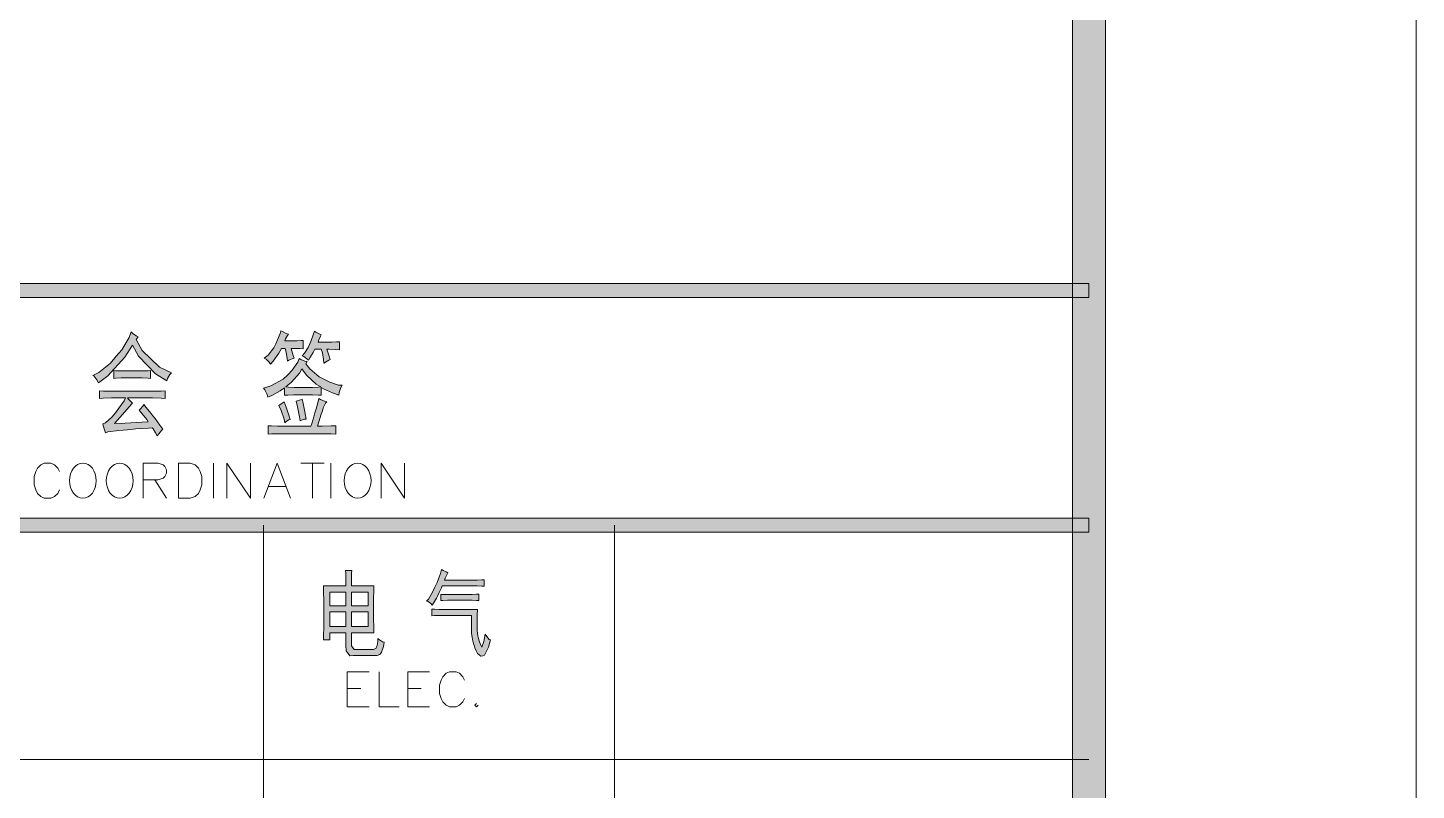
# Model space of a CAD drawing. Header units: millimetres. Extents: x 0 to 829, y 0 to 586.
# Drawn here: x 787.32 to 829.15, y 458.25 to 481.24 of the extents above; entities that cross this region are included whole.
import ezdxf

# ---------------------------------------------------------------- set-up
doc = ezdxf.new("R2010")
doc.units = ezdxf.units.MM

msp = doc.modelspace()

# ---------------------------------------------------------------- hatches: boundary and pattern name
h = msp.add_hatch(color=0)
h.dxf.hatch_style = 2
h.paths.add_polyline_path([(819.788528, 9.36625), (818.80075, 10.3505), (818.80075, 575.281778), (819.788528, 576.266028)])
h = msp.add_hatch(color=0)
h.dxf.hatch_style = 2
h.paths.add_polyline_path([(819.294639, 473.530083), (819.294639, 473.10675), (769.958667, 473.10675), (769.958667, 473.530083)])
h = msp.add_hatch(color=0)
h.dxf.hatch_style = 2
h.paths.add_polyline_path([(790.589111, 471.840278), (790.761972, 471.508667), (791.291139, 471.007722), (791.647444, 470.841917), (791.601583, 470.789), (791.531028, 470.669056), (791.506333, 470.602028), (791.167667, 470.810167), (790.652611, 471.342861), (790.476222, 471.667417), (790.243389, 471.314639), (789.728333, 470.750194), (789.449639, 470.535), (789.40025, 470.63025), (789.312056, 470.743139), (789.280306, 470.760778), (789.46375, 470.848972), (789.816528, 471.134722), (789.982333, 471.335806), (790.151667, 471.533361), (790.377444, 471.90025), (790.437417, 472.069583), (790.483278, 472.02725), (790.589111, 471.953167), (790.649083, 471.921417)])
h = msp.add_hatch(color=0)
h.dxf.hatch_style = 2
h.paths.add_polyline_path([(795.612667, 471.561583), (795.513889, 471.568639), (795.333972, 471.575694), (795.252833, 471.575694), (795.274, 471.501611), (795.319861, 471.356972), (795.344556, 471.282889), (795.284583, 471.261722), (795.185806, 471.215861), (795.143472, 471.187639), (795.132889, 471.268778), (795.101139, 471.462806), (795.072917, 471.575694), (794.963556, 471.575694), (794.878889, 471.427528), (794.716611, 471.187639), (794.635472, 471.095917), (794.596667, 471.155889), (794.501417, 471.247611), (794.444972, 471.282889), (794.561389, 471.374611), (794.730722, 471.589806), (794.790694, 471.70975), (794.847139, 471.829694), (794.92475, 472.02725), (794.945917, 472.108389), (794.995306, 472.080167), (795.108194, 472.02725), (795.175222, 472.002556), (795.139944, 471.960222), (795.0835, 471.861444), (795.065861, 471.801472), (795.372778, 471.801472), (795.43275, 471.801472), (795.552694, 471.808528), (795.612667, 471.815583)])
h = msp.add_hatch(color=0)
h.dxf.hatch_style = 2
h.paths.add_polyline_path([(796.434639, 471.240556), (796.38525, 471.215861), (796.29, 471.162944), (796.244139, 471.134722), (796.233556, 471.237028), (796.19475, 471.441639), (796.163, 471.547472), (795.9725, 471.547472), (795.919583, 471.45575), (795.820806, 471.289944), (795.774944, 471.215861), (795.729083, 471.261722), (795.633833, 471.32875), (795.584444, 471.349917), (795.655, 471.427528), (795.767889, 471.600389), (795.810222, 471.695639), (795.852556, 471.787361), (795.923111, 471.988444), (795.954861, 472.094278), (796.000722, 472.062528), (796.103028, 472.009611), (796.163, 471.988444), (796.134778, 471.942583), (796.085389, 471.829694), (796.064222, 471.762667), (796.434639, 471.762667), (796.484028, 471.762667), (796.625139, 471.769722), (796.713333, 471.77325), (796.713333, 471.533361), (796.579278, 471.540417), (796.388778, 471.547472), (796.332333, 471.547472), (796.3535, 471.4875), (796.402889, 471.335806)])
h = msp.add_hatch(color=0)
h.paths.add_polyline_path([(796.692167, 470.161056), (796.498139, 470.235139), (796.233556, 470.355083), (796.163, 470.400944), (796.163, 470.161056), (796.074806, 470.168111), (795.898417, 470.175167), (795.81375, 470.175167), (795.425694, 470.175167), (795.333972, 470.175167), (795.150528, 470.168111), (795.055278, 470.161056), (795.055278, 470.390361), (794.921222, 470.295111), (794.67075, 470.157528), (794.554333, 470.108139), (794.536694, 470.189278), (794.466139, 470.323333), (794.41675, 470.37625), (794.646056, 470.443278), (795.012944, 470.644361), (795.150528, 470.781944), (795.288111, 470.919528), (795.460972, 471.162944), (795.492722, 471.268778), (795.545639, 471.240556), (795.665583, 471.194694), (795.732611, 471.177056), (795.693806, 471.110028), (795.820806, 470.954806), (796.103028, 470.718444), (796.25825, 470.637306), (796.417, 470.552639), (796.685111, 470.467972), (796.794472, 470.467972), (796.748611, 470.400944), (796.699222, 470.24925)])
h.paths.add_polyline_path([(795.094083, 470.415056), (795.175222, 470.408), (795.341028, 470.400944), (795.425694, 470.400944), (795.81375, 470.400944), (795.898417, 470.400944), (796.064222, 470.408), (796.145361, 470.415056), (796.00425, 470.496194), (795.7185, 470.767833), (795.573861, 470.961861), (795.503306, 470.827806), (795.263417, 470.556167)])
h = msp.add_hatch(color=0)
h.dxf.hatch_style = 2
h.paths.add_polyline_path([(790.656139, 470.894833), (790.769028, 470.894833), (790.948944, 470.901889), (791.015972, 470.908944), (791.015972, 470.669056), (790.941889, 470.676111), (790.761972, 470.683167), (790.656139, 470.683167), (790.229278, 470.683167), (790.134028, 470.683167), (789.97175, 470.676111), (789.90825, 470.669056), (789.90825, 470.908944), (789.97175, 470.901889), (790.126972, 470.894833), (790.218694, 470.894833)])
h = msp.add_hatch(color=0)
h.dxf.hatch_style = 2
h.paths.add_polyline_path([(790.476222, 469.921167), (790.444472, 469.889417), (790.169306, 469.5825), (789.929417, 469.310861), (790.2575, 469.324972), (790.769028, 469.349667), (790.948944, 469.363778), (790.903083, 469.430806), (790.769028, 469.603667), (790.677306, 469.7095), (790.712583, 469.748306), (790.783139, 469.8365), (790.818417, 469.882361), (790.888972, 469.797694), (791.023028, 469.624833), (791.086528, 469.543694), (791.153556, 469.459028), (791.301722, 469.257944), (791.386389, 469.138), (791.351111, 469.095667), (791.266444, 468.996889), (791.217056, 468.936917), (791.171194, 469.025111), (791.097111, 469.145056), (791.068889, 469.176806), (790.952472, 469.16975), (790.578528, 469.145056), (790.324528, 469.123889), (790.067, 469.102722), (789.731861, 469.056861), (789.657778, 469.028639), (789.633083, 469.116833), (789.594278, 469.250889), (789.580167, 469.29675), (789.657778, 469.3285), (789.848278, 469.501361), (789.957639, 469.635417), (790.067, 469.773), (790.222222, 469.99525), (790.268083, 470.083444), (789.978806, 470.083444), (789.84475, 470.083444), (789.594278, 470.076389), (789.477861, 470.069333), (789.477861, 470.295111), (789.597806, 470.288056), (789.84475, 470.281), (789.968222, 470.281), (790.966583, 470.281), (791.093583, 470.281), (791.337, 470.288056), (791.456944, 470.295111), (791.456944, 470.069333), (791.337, 470.076389), (791.072417, 470.083444), (790.927778, 470.083444), (790.328056, 470.083444), (790.366861, 470.030528), (790.444472, 469.949389)])
h = msp.add_hatch(color=0)
h.dxf.hatch_style = 2
h.paths.add_polyline_path([(794.92475, 469.003944), (794.840083, 469.003944), (794.660167, 468.996889), (794.564917, 468.989833), (794.564917, 469.243833), (794.663694, 469.236778), (794.840083, 469.229722), (794.914167, 469.229722), (795.8455, 469.229722), (795.873722, 469.310861), (795.94075, 469.508417), (795.9725, 469.628361), (796.007778, 469.748306), (796.064222, 469.970556), (796.085389, 470.069333), (796.138306, 470.037583), (796.25825, 469.981139), (796.325278, 469.9635), (796.29, 469.921167), (796.222972, 469.787111), (796.19475, 469.688333), (796.163, 469.593083), (796.092444, 469.363778), (796.053639, 469.229722), (796.187694, 469.229722), (796.462861, 469.236778), (796.603972, 469.243833), (796.603972, 468.989833), (796.462861, 468.996889), (796.254722, 469.003944), (796.184167, 469.003944)])
h = msp.add_hatch(color=0)
h.dxf.hatch_style = 2
h.paths.add_polyline_path([(795.044694, 469.9635), (795.108194, 469.801222), (795.199917, 469.536639), (795.224611, 469.430806), (795.185806, 469.416694), (795.104667, 469.370833), (795.065861, 469.335556), (795.044694, 469.444917), (794.9565, 469.702444), (794.885944, 469.857667), (794.910639, 469.875306), (794.98825, 469.928222)])
h = msp.add_hatch(color=0)
h.dxf.hatch_style = 2
h.paths.add_polyline_path([(795.524472, 469.388472), (795.510361, 469.508417), (795.450389, 469.808278), (795.404528, 469.988194), (795.443333, 469.99525), (795.535056, 470.023472), (795.584444, 470.041111), (795.605611, 469.9635), (795.665583, 469.663639), (795.704389, 469.444917), (795.655, 469.437861), (795.563278, 469.409639)])
h = msp.add_hatch(color=0)
h.dxf.hatch_style = 2
h.paths.add_polyline_path([(769.8105, 466.037083), (769.8105, 466.460417), (819.294639, 466.460417), (819.294639, 466.037083)])
h = msp.add_hatch(color=0)
h.paths.add_polyline_path([(798.060944, 462.713917), (798.032722, 462.586917), (797.979806, 462.421111), (797.955111, 462.385833), (797.930417, 462.350556), (797.84575, 462.315278), (797.789306, 462.315278), (797.136667, 462.315278), (797.027306, 462.308222), (796.910889, 462.459917), (796.903833, 462.615139), (796.903833, 463.003194), (796.420528, 463.003194), (796.420528, 462.791528), (796.230028, 462.791528), (796.233556, 462.847972), (796.237083, 463.228972), (796.237083, 463.557056), (796.237083, 463.885139), (796.233556, 464.312), (796.230028, 464.414306), (796.903833, 464.414306), (796.903833, 464.562472), (796.900306, 464.795306), (796.896778, 464.879972), (797.080222, 464.879972), (797.076694, 464.805889), (797.073167, 464.573056), (797.073167, 464.414306), (797.746972, 464.414306), (797.743444, 464.329639), (797.736389, 463.983917), (797.736389, 463.726389), (797.736389, 463.468861), (797.743444, 463.109028), (797.746972, 463.003194), (797.073167, 463.003194), (797.073167, 462.703333), (797.073167, 462.604556), (797.150778, 462.50225), (797.228389, 462.50225), (797.669361, 462.50225), (797.736389, 462.50225), (797.817528, 462.541056), (797.828111, 462.579861), (797.842222, 462.618667), (797.863389, 462.742139), (797.870444, 462.826806), (797.912778, 462.788), (798.008028, 462.731556)])
h.paths.add_polyline_path([(797.570583, 463.190167), (797.570583, 463.634667), (797.073167, 463.634667), (797.073167, 463.190167)])
h.paths.add_polyline_path([(796.903833, 463.190167), (796.903833, 463.634667), (796.420528, 463.634667), (796.420528, 463.190167)])
h.paths.add_polyline_path([(797.570583, 463.814583), (797.570583, 464.223806), (797.073167, 464.223806), (797.073167, 463.814583)])
h.paths.add_polyline_path([(796.903833, 463.814583), (796.903833, 464.223806), (796.420528, 464.223806), (796.420528, 463.814583)])
h = msp.add_hatch(color=0)
h.dxf.hatch_style = 2
h.paths.add_polyline_path([(799.976528, 464.812944), (799.951833, 464.763556), (799.898917, 464.650667), (799.870694, 464.590694), (800.784389, 464.590694), (800.862, 464.590694), (801.003111, 464.59775), (801.070139, 464.601278), (801.070139, 464.403722), (801.003111, 464.40725), (800.862, 464.414306), (800.784389, 464.414306), (799.803667, 464.414306), (799.7825, 464.357861), (799.719, 464.21675), (799.673139, 464.128556), (799.630806, 464.043889), (799.546139, 463.895722), (799.503806, 463.83575), (799.468528, 463.881611), (799.387389, 463.941583), (799.338, 463.959222), (799.390917, 464.019194), (799.514389, 464.227333), (799.584944, 464.3755), (799.6555, 464.520139), (799.757806, 464.791778), (799.786028, 464.911722), (799.831889, 464.8835), (799.927139, 464.834111)])
h = msp.add_hatch(color=0)
h.dxf.hatch_style = 2
h.paths.add_polyline_path([(800.643278, 464.156778), (800.710306, 464.156778), (800.844361, 464.163833), (800.911389, 464.167361), (800.911389, 463.969806), (800.844361, 463.973333), (800.710306, 463.980389), (800.643278, 463.980389), (800.029444, 463.980389), (799.962417, 463.980389), (799.828361, 463.973333), (799.761333, 463.969806), (799.761333, 464.156778), (799.828361, 464.15325), (799.962417, 464.15325), (800.029444, 464.156778)])
h = msp.add_hatch(color=0)
h.dxf.hatch_style = 2
h.paths.add_polyline_path([(801.260639, 462.791528), (801.200667, 462.56575), (801.08425, 462.322333), (801.027806, 462.308222), (800.967833, 462.294111), (800.869056, 462.371722), (800.826722, 462.459917), (800.784389, 462.548111), (800.727944, 462.749194), (800.710306, 462.865611), (800.692667, 462.9785), (800.685611, 463.310111), (800.692667, 463.525306), (799.778972, 463.525306), (799.711944, 463.525306), (799.570833, 463.51825), (799.493222, 463.514722), (799.493222, 463.712278), (799.570833, 463.70875), (799.711944, 463.701694), (799.778972, 463.701694), (800.869056, 463.701694), (800.862, 463.528833), (800.854944, 463.26425), (800.854944, 463.169), (800.858472, 463.07375), (800.879639, 462.904417), (800.897278, 462.830333), (800.918444, 462.75625), (800.95725, 462.643361), (800.981944, 462.604556), (801.003111, 462.56575), (801.063083, 462.742139), (801.101889, 462.957333), (801.14775, 462.886778), (801.225361, 462.802111)])

# ---------------------------------------------------------------- linework, layer by layer
at = {"color": 0, "lineweight": 0}
for points in [[(0, 0), (0, 585.632278), (829.154778, 585.632278), (829.154778, 0)], [(819.788528, 9.36625), (818.80075, 10.3505), (818.80075, 575.281778), (819.788528, 576.266028)], [(819.294639, 473.530083), (819.294639, 473.10675), (769.958667, 473.10675), (769.958667, 473.530083)], [(790.589111, 471.840278), (790.761972, 471.508667), (791.291139, 471.007722), (791.647444, 470.841917), (791.601583, 470.789), (791.531028, 470.669056), (791.506333, 470.602028), (791.167667, 470.810167), (790.652611, 471.342861), (790.476222, 471.667417), (790.243389, 471.314639), (789.728333, 470.750194), (789.449639, 470.535), (789.40025, 470.63025), (789.312056, 470.743139), (789.280306, 470.760778), (789.46375, 470.848972), (789.816528, 471.134722), (789.982333, 471.335806), (790.151667, 471.533361), (790.377444, 471.90025), (790.437417, 472.069583), (790.483278, 472.02725), (790.589111, 471.953167), (790.649083, 471.921417)], [(795.612667, 471.561583), (795.513889, 471.568639), (795.333972, 471.575694), (795.252833, 471.575694), (795.274, 471.501611), (795.319861, 471.356972), (795.344556, 471.282889), (795.284583, 471.261722), (795.185806, 471.215861), (795.143472, 471.187639), (795.132889, 471.268778), (795.101139, 471.462806), (795.072917, 471.575694), (794.963556, 471.575694), (794.878889, 471.427528), (794.716611, 471.187639), (794.635472, 471.095917), (794.596667, 471.155889), (794.501417, 471.247611), (794.444972, 471.282889), (794.561389, 471.374611), (794.730722, 471.589806), (794.790694, 471.70975), (794.847139, 471.829694), (794.92475, 472.02725), (794.945917, 472.108389), (794.995306, 472.080167), (795.108194, 472.02725), (795.175222, 472.002556), (795.139944, 471.960222), (795.0835, 471.861444), (795.065861, 471.801472), (795.372778, 471.801472), (795.43275, 471.801472), (795.552694, 471.808528), (795.612667, 471.815583)], [(796.434639, 471.240556), (796.38525, 471.215861), (796.29, 471.162944), (796.244139, 471.134722), (796.233556, 471.237028), (796.19475, 471.441639), (796.163, 471.547472), (795.9725, 471.547472), (795.919583, 471.45575), (795.820806, 471.289944), (795.774944, 471.215861), (795.729083, 471.261722), (795.633833, 471.32875), (795.584444, 471.349917), (795.655, 471.427528), (795.767889, 471.600389), (795.810222, 471.695639), (795.852556, 471.787361), (795.923111, 471.988444), (795.954861, 472.094278), (796.000722, 472.062528), (796.103028, 472.009611), (796.163, 471.988444), (796.134778, 471.942583), (796.085389, 471.829694), (796.064222, 471.762667), (796.434639, 471.762667), (796.484028, 471.762667), (796.625139, 471.769722), (796.713333, 471.77325), (796.713333, 471.533361), (796.579278, 471.540417), (796.388778, 471.547472), (796.332333, 471.547472), (796.3535, 471.4875), (796.402889, 471.335806)], [(796.692167, 470.161056), (796.498139, 470.235139), (796.233556, 470.355083), (796.163, 470.400944), (796.163, 470.161056), (796.074806, 470.168111), (795.898417, 470.175167), (795.81375, 470.175167), (795.425694, 470.175167), (795.333972, 470.175167), (795.150528, 470.168111), (795.055278, 470.161056), (795.055278, 470.390361), (794.921222, 470.295111), (794.67075, 470.157528), (794.554333, 470.108139), (794.536694, 470.189278), (794.466139, 470.323333), (794.41675, 470.37625), (794.646056, 470.443278), (795.012944, 470.644361), (795.150528, 470.781944), (795.288111, 470.919528), (795.460972, 471.162944), (795.492722, 471.268778), (795.545639, 471.240556), (795.665583, 471.194694), (795.732611, 471.177056), (795.693806, 471.110028), (795.820806, 470.954806), (796.103028, 470.718444), (796.25825, 470.637306), (796.417, 470.552639), (796.685111, 470.467972), (796.794472, 470.467972), (796.748611, 470.400944), (796.699222, 470.24925)], [(790.656139, 470.894833), (790.769028, 470.894833), (790.948944, 470.901889), (791.015972, 470.908944), (791.015972, 470.669056), (790.941889, 470.676111), (790.761972, 470.683167), (790.656139, 470.683167), (790.229278, 470.683167), (790.134028, 470.683167), (789.97175, 470.676111), (789.90825, 470.669056), (789.90825, 470.908944), (789.97175, 470.901889), (790.126972, 470.894833), (790.218694, 470.894833)], [(795.094083, 470.415056), (795.175222, 470.408), (795.341028, 470.400944), (795.425694, 470.400944), (795.81375, 470.400944), (795.898417, 470.400944), (796.064222, 470.408), (796.145361, 470.415056), (796.00425, 470.496194), (795.7185, 470.767833), (795.573861, 470.961861), (795.503306, 470.827806), (795.263417, 470.556167)], [(790.476222, 469.921167), (790.444472, 469.889417), (790.169306, 469.5825), (789.929417, 469.310861), (790.2575, 469.324972), (790.769028, 469.349667), (790.948944, 469.363778), (790.903083, 469.430806), (790.769028, 469.603667), (790.677306, 469.7095), (790.712583, 469.748306), (790.783139, 469.8365), (790.818417, 469.882361), (790.888972, 469.797694), (791.023028, 469.624833), (791.086528, 469.543694), (791.153556, 469.459028), (791.301722, 469.257944), (791.386389, 469.138), (791.351111, 469.095667), (791.266444, 468.996889), (791.217056, 468.936917), (791.171194, 469.025111), (791.097111, 469.145056), (791.068889, 469.176806), (790.952472, 469.16975), (790.578528, 469.145056), (790.324528, 469.123889), (790.067, 469.102722), (789.731861, 469.056861), (789.657778, 469.028639), (789.633083, 469.116833), (789.594278, 469.250889), (789.580167, 469.29675), (789.657778, 469.3285), (789.848278, 469.501361), (789.957639, 469.635417), (790.067, 469.773), (790.222222, 469.99525), (790.268083, 470.083444), (789.978806, 470.083444), (789.84475, 470.083444), (789.594278, 470.076389), (789.477861, 470.069333), (789.477861, 470.295111), (789.597806, 470.288056), (789.84475, 470.281), (789.968222, 470.281), (790.966583, 470.281), (791.093583, 470.281), (791.337, 470.288056), (791.456944, 470.295111), (791.456944, 470.069333), (791.337, 470.076389), (791.072417, 470.083444), (790.927778, 470.083444), (790.328056, 470.083444), (790.366861, 470.030528), (790.444472, 469.949389)], [(794.92475, 469.003944), (794.840083, 469.003944), (794.660167, 468.996889), (794.564917, 468.989833), (794.564917, 469.243833), (794.663694, 469.236778), (794.840083, 469.229722), (794.914167, 469.229722), (795.8455, 469.229722), (795.873722, 469.310861), (795.94075, 469.508417), (795.9725, 469.628361), (796.007778, 469.748306), (796.064222, 469.970556), (796.085389, 470.069333), (796.138306, 470.037583), (796.25825, 469.981139), (796.325278, 469.9635), (796.29, 469.921167), (796.222972, 469.787111), (796.19475, 469.688333), (796.163, 469.593083), (796.092444, 469.363778), (796.053639, 469.229722), (796.187694, 469.229722), (796.462861, 469.236778), (796.603972, 469.243833), (796.603972, 468.989833), (796.462861, 468.996889), (796.254722, 469.003944), (796.184167, 469.003944)], [(795.044694, 469.9635), (795.108194, 469.801222), (795.199917, 469.536639), (795.224611, 469.430806), (795.185806, 469.416694), (795.104667, 469.370833), (795.065861, 469.335556), (795.044694, 469.444917), (794.9565, 469.702444), (794.885944, 469.857667), (794.910639, 469.875306), (794.98825, 469.928222)], [(795.524472, 469.388472), (795.510361, 469.508417), (795.450389, 469.808278), (795.404528, 469.988194), (795.443333, 469.99525), (795.535056, 470.023472), (795.584444, 470.041111), (795.605611, 469.9635), (795.665583, 469.663639), (795.704389, 469.444917), (795.655, 469.437861), (795.563278, 469.409639)], [(791.855583, 467.056611), (791.855583, 468.114944), (792.208361, 468.114944), (792.360056, 468.065556), (792.462361, 467.96325), (792.51175, 467.864472), (792.564667, 467.712778), (792.564667, 467.458778), (792.51175, 467.307083), (792.462361, 467.204778), (792.360056, 467.106), (792.208361, 467.056611)], [(769.8105, 466.037083), (769.8105, 466.460417), (819.294639, 466.460417), (819.294639, 466.037083)], [(798.060944, 462.713917), (798.032722, 462.586917), (797.979806, 462.421111), (797.955111, 462.385833), (797.930417, 462.350556), (797.84575, 462.315278), (797.789306, 462.315278), (797.136667, 462.315278), (797.027306, 462.308222), (796.910889, 462.459917), (796.903833, 462.615139), (796.903833, 463.003194), (796.420528, 463.003194), (796.420528, 462.791528), (796.230028, 462.791528), (796.233556, 462.847972), (796.237083, 463.228972), (796.237083, 463.557056), (796.237083, 463.885139), (796.233556, 464.312), (796.230028, 464.414306), (796.903833, 464.414306), (796.903833, 464.562472), (796.900306, 464.795306), (796.896778, 464.879972), (797.080222, 464.879972), (797.076694, 464.805889), (797.073167, 464.573056), (797.073167, 464.414306), (797.746972, 464.414306), (797.743444, 464.329639), (797.736389, 463.983917), (797.736389, 463.726389), (797.736389, 463.468861), (797.743444, 463.109028), (797.746972, 463.003194), (797.073167, 463.003194), (797.073167, 462.703333), (797.073167, 462.604556), (797.150778, 462.50225), (797.228389, 462.50225), (797.669361, 462.50225), (797.736389, 462.50225), (797.817528, 462.541056), (797.828111, 462.579861), (797.842222, 462.618667), (797.863389, 462.742139), (797.870444, 462.826806), (797.912778, 462.788), (798.008028, 462.731556)], [(799.976528, 464.812944), (799.951833, 464.763556), (799.898917, 464.650667), (799.870694, 464.590694), (800.784389, 464.590694), (800.862, 464.590694), (801.003111, 464.59775), (801.070139, 464.601278), (801.070139, 464.403722), (801.003111, 464.40725), (800.862, 464.414306), (800.784389, 464.414306), (799.803667, 464.414306), (799.7825, 464.357861), (799.719, 464.21675), (799.673139, 464.128556), (799.630806, 464.043889), (799.546139, 463.895722), (799.503806, 463.83575), (799.468528, 463.881611), (799.387389, 463.941583), (799.338, 463.959222), (799.390917, 464.019194), (799.514389, 464.227333), (799.584944, 464.3755), (799.6555, 464.520139), (799.757806, 464.791778), (799.786028, 464.911722), (799.831889, 464.8835), (799.927139, 464.834111)], [(796.903833, 463.814583), (796.903833, 464.223806), (796.420528, 464.223806), (796.420528, 463.814583)], [(797.570583, 463.814583), (797.570583, 464.223806), (797.073167, 464.223806), (797.073167, 463.814583)], [(800.643278, 464.156778), (800.710306, 464.156778), (800.844361, 464.163833), (800.911389, 464.167361), (800.911389, 463.969806), (800.844361, 463.973333), (800.710306, 463.980389), (800.643278, 463.980389), (800.029444, 463.980389), (799.962417, 463.980389), (799.828361, 463.973333), (799.761333, 463.969806), (799.761333, 464.156778), (799.828361, 464.15325), (799.962417, 464.15325), (800.029444, 464.156778)], [(796.903833, 463.190167), (796.903833, 463.634667), (796.420528, 463.634667), (796.420528, 463.190167)], [(797.570583, 463.190167), (797.570583, 463.634667), (797.073167, 463.634667), (797.073167, 463.190167)], [(801.260639, 462.791528), (801.200667, 462.56575), (801.08425, 462.322333), (801.027806, 462.308222), (800.967833, 462.294111), (800.869056, 462.371722), (800.826722, 462.459917), (800.784389, 462.548111), (800.727944, 462.749194), (800.710306, 462.865611), (800.692667, 462.9785), (800.685611, 463.310111), (800.692667, 463.525306), (799.778972, 463.525306), (799.711944, 463.525306), (799.570833, 463.51825), (799.493222, 463.514722), (799.493222, 463.712278), (799.570833, 463.70875), (799.711944, 463.701694), (799.778972, 463.701694), (800.869056, 463.701694), (800.862, 463.528833), (800.854944, 463.26425), (800.854944, 463.169), (800.858472, 463.07375), (800.879639, 462.904417), (800.897278, 462.830333), (800.918444, 462.75625), (800.95725, 462.643361), (800.981944, 462.604556), (801.003111, 462.56575), (801.063083, 462.742139), (801.101889, 462.957333), (801.14775, 462.886778), (801.225361, 462.802111)]]:
    msp.add_lwpolyline(points, close=True, dxfattribs=at)
for points in [[(788.271361, 467.864472), (788.221972, 467.96325), (788.119667, 468.065556), (788.017361, 468.114944), (787.816278, 468.114944), (787.7175, 468.065556), (787.615194, 467.96325), (787.565806, 467.864472), (787.512889, 467.712778), (787.512889, 467.458778), (787.565806, 467.307083), (787.615194, 467.204778), (787.7175, 467.106), (787.816278, 467.056611), (788.017361, 467.056611), (788.119667, 467.106), (788.221972, 467.204778), (788.271361, 467.307083)], [(790.79725, 467.056611), (790.79725, 468.114944), (791.248806, 468.114944), (791.4005, 468.065556), (791.453417, 468.016167), (791.502806, 467.913861), (791.502806, 467.811556), (791.453417, 467.712778), (791.4005, 467.659861), (791.248806, 467.610472), (790.79725, 467.610472)], [(792.917444, 467.056611), (792.917444, 468.114944)], [(793.319611, 467.056611), (793.319611, 468.114944), (794.028694, 467.056611), (794.028694, 468.114944)], [(794.430861, 467.056611), (794.836556, 468.114944), (795.238722, 467.056611)], [(795.542111, 468.114944), (796.247667, 468.114944)], [(795.894889, 468.114944), (795.894889, 467.056611)], [(796.452278, 467.056611), (796.452278, 468.114944)], [(797.965694, 467.056611), (797.965694, 468.114944), (798.67125, 467.056611), (798.67125, 468.114944)], [(791.150028, 467.610472), (791.502806, 467.056611)], [(794.582556, 467.409389), (795.087028, 467.409389)], [(794.420278, 466.24875), (794.420278, 445.240833)], [(805.000083, 466.24875), (805.000083, 445.240833)], [(796.946167, 460.766583), (796.946167, 461.828444), (797.605861, 461.828444)], [(797.905722, 461.828444), (797.905722, 460.766583), (798.5125, 460.766583)], [(798.7665, 460.766583), (798.7665, 461.828444), (799.422667, 461.828444)], [(800.481, 461.574444), (800.431611, 461.67675), (800.329306, 461.779056), (800.230528, 461.828444), (800.029444, 461.828444), (799.927139, 461.779056), (799.824833, 461.67675), (799.775444, 461.574444), (799.726056, 461.426278), (799.726056, 461.172278), (799.775444, 461.020583), (799.824833, 460.918278), (799.927139, 460.8195), (800.029444, 460.766583), (800.230528, 460.766583), (800.329306, 460.8195), (800.431611, 460.918278), (800.481, 461.020583)], [(796.946167, 461.323972), (797.351861, 461.323972)], [(798.7665, 461.323972), (799.168667, 461.323972)], [(796.946167, 460.766583), (797.605861, 460.766583)], [(798.7665, 460.766583), (799.422667, 460.766583)], [(800.837306, 460.868889), (800.784389, 460.8195), (800.837306, 460.766583), (800.886694, 460.8195)], [(769.8105, 459.182611), (819.294639, 459.182611)]]:
    msp.add_lwpolyline(points, dxfattribs=at)
for centre in [(788.978681, 467.585778), (790.089931, 467.585778), (797.258375, 467.585778)]:
    msp.add_ellipse(centre, major_axis=(0, 0.529167), ratio=0.763333, start_param=0, end_param=6.283185, dxfattribs=at)

doc.saveas('drawing.dxf')
